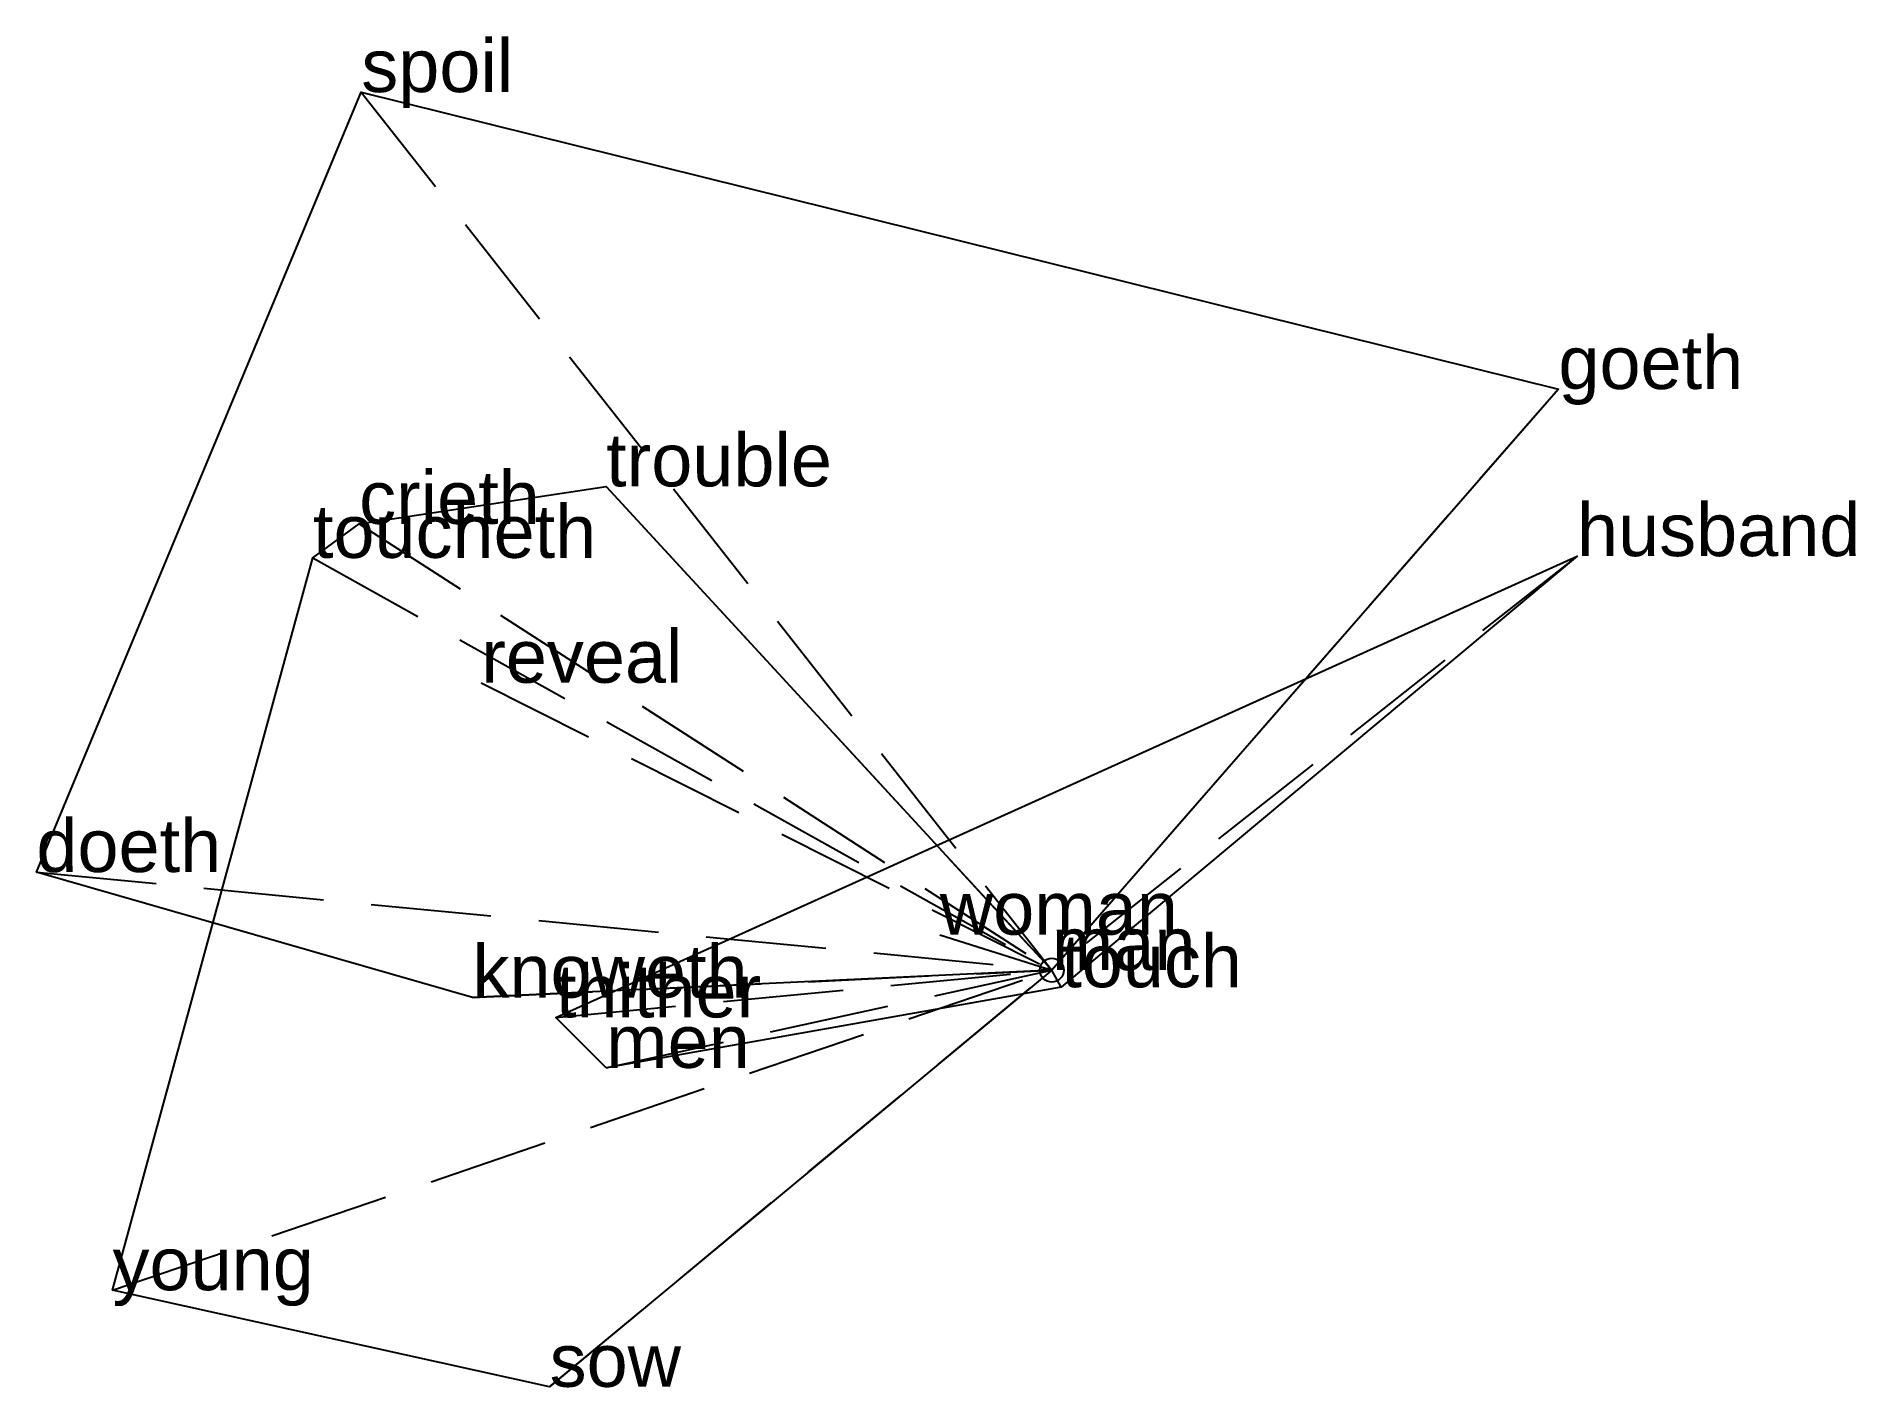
# Model space of a CAD drawing. Extents: x -2.11 to 1.67, y -0.87 to 1.94.
import ezdxf

# ---------------------------------------------------------------- set-up
doc = ezdxf.new("R2010")
doc.units = 0
doc.linetypes.add('DASHED2', pattern=[0.3, 0.25, -0.05])
for name, color, linetype in [('TEXT_nt', 1, 'CONTINUOUS'), ('TEXT_ot', 1, 'CONTINUOUS'), ('TEXT_q', 1, 'CONTINUOUS')]:
    doc.layers.add(name, color=color, linetype=linetype)
doc.styles.get("Standard").update_dxf_attribs({"font": 'arial.ttf'})

# ---------------------------------------------------------------- blocks, each defined once
blk = doc.blocks.new('ot-man')
at = {"layer": 'LINES_ot', "linetype": 'DASHED2'}
for p in [(1.0926, 0.8609), (-0.2329, 0.0738), (-1.0317, -0.0983), (-0.9272, -0.2032), (0, 0), (0.0196, -0.0356)]:
    blk.add_line(p, (0, 0), dxfattribs=at)
at = {"layer": 'ORIGIN_ot'}
blk.add_circle((0, 0), 0.025, dxfattribs=at)
at = {"layer": 'TEXT_ot'}
for s, p in [('husband', (1.0926, 0.8609)), ('woman', (-0.2329, 0.0738)), ('man', (0, 0)), ('touch', (0.0196, -0.0356)), ('thither', (-1.0317, -0.0983)), ('men', (-0.9272, -0.2032))]:
    blk.add_text(s, height=0.11, dxfattribs=at).set_placement(p)
blk = doc.blocks.new('nt-man')
at = {"layer": 'LINES_nt', "linetype": 'DASHED2'}
for p in [(-1.4365, 1.8258), (1.0539, 1.2084), (-1.187, 0.5976), (-2.1125, 0.204), (-1.2052, -0.0571), (0, 0)]:
    blk.add_line(p, (0, 0), dxfattribs=at)
at = {"layer": 'ORIGIN_nt'}
blk.add_circle((0, 0), 0.025, dxfattribs=at)
at = {"layer": 'TEXT_nt'}
for s, p in [('spoil', (-1.4365, 1.8258)), ('goeth', (1.0539, 1.2084)), ('reveal', (-1.187, 0.5976)), ('doeth', (-2.1125, 0.204)), ('man', (0, 0)), ('knoweth', (-1.2052, -0.0571))]:
    blk.add_text(s, height=0.11, dxfattribs=at).set_placement(p)
blk = doc.blocks.new('q-man')
at = {"layer": 'LINES_q', "linetype": 'DASHED2'}
for p in [(-0.9272, 1.006), (-1.441, 0.928), (-1.5372, 0.8573), (-1.954, -0.6655), (-1.0447, -0.8664), (0, 0)]:
    blk.add_line(p, (0, 0), dxfattribs=at)
at = {"layer": 'ORIGIN_q'}
blk.add_circle((0, 0), 0.025, dxfattribs=at)
at = {"layer": 'TEXT_q'}
for s, p in [('trouble', (-0.9272, 1.006)), ('crieth', (-1.441, 0.928)), ('toucheth', (-1.5372, 0.8573)), ('man', (0, 0)), ('young', (-1.954, -0.6655)), ('sow', (-1.0447, -0.8664))]:
    blk.add_text(s, height=0.11, dxfattribs=at).set_placement(p)

msp = doc.modelspace()

# ---------------------------------------------------------------- linework, layer by layer
at = {"layer": 'OUTLINE_nt', "linetype": 'CONTINUOUS'}
msp.add_polyline3d([(-1.2052, -0.0571, 0), (-2.1125, 0.204, 0), (-1.4365, 1.8258, 0), (1.0539, 1.2084, 0), (0, 0, 0), (-1.2052, -0.0571, 0)], close=True, dxfattribs=at)
at = {"layer": 'OUTLINE_ot', "linetype": 'CONTINUOUS'}
msp.add_polyline3d([(-0.9272, -0.2032, 0), (-1.0317, -0.0983, 0), (1.0926, 0.8609, 0), (0.0196, -0.0356, 0), (-0.9272, -0.2032, 0)], close=True, dxfattribs=at)
at = {"layer": 'OUTLINE_q', "linetype": 'CONTINUOUS'}
msp.add_polyline3d([(-1.0447, -0.8664, 0), (-1.954, -0.6655, 0), (-1.5372, 0.8573, 0), (-1.441, 0.928, 0), (-0.9272, 1.006, 0), (0, 0, 0), (-1.0447, -0.8664, 0)], close=True, dxfattribs=at)

# ---------------------------------------------------------------- block references
for name in ['nt-man', 'q-man', 'ot-man']:
    msp.add_blockref(name, (0, 0))

doc.saveas('drawing.dxf')
